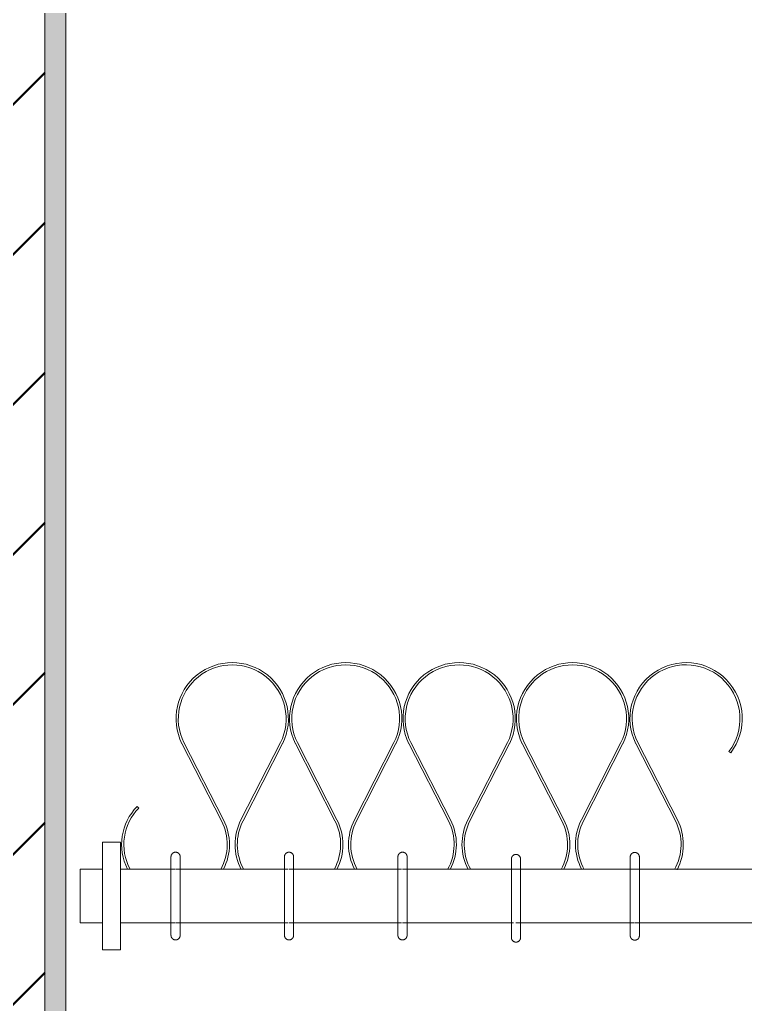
# Model space of a CAD drawing. Header units: millimetres. Extents: x -76261 to 649593, y -304265 to 60256.
# Drawn here: x 17057 to 17570, y -7668 to -6971 of the extents above; entities that cross this region are included whole.
import ezdxf

# ---------------------------------------------------------------- set-up
doc = ezdxf.new("R2010")
doc.units = ezdxf.units.MM
doc.header["$LTSCALE"] = 2000
doc.header["$MEASUREMENT"] = 0
doc.layers.get('0').update_dxf_attribs({"linetype": 'CONTINUOUS'})
for name, color, linetype, lineweight in [('A-WALL', 8, 'CONTINUOUS', 15), ('A-WALL-PATT', 8, 'CONTINUOUS', 50), ('Q-SPCQ', 8, 'CONTINUOUS', 15)]:
    doc.layers.add(name, color=color, linetype=linetype, lineweight=lineweight)

# ---------------------------------------------------------------- blocks, each defined once
blk = doc.blocks.new('Shower_Curtain_and_Rod_12632 - Shower Rod and Curtain Family-10895091-1st  FLOOR PLAN')
at = {"layer": 'Q-SPCQ'}
for p, q in [((71.95, 107.76), (99.93, 53.17)), ((101.34, 53.89), (73.37, 108.47)), ((141.62, 108.47), (113.69, 53.89)), ((115.11, 53.17), (143.04, 107.76)), ((152.12, 107.76), (180.09, 53.17)), ((181.51, 53.89), (153.53, 108.47)), ((221.79, 108.47), (193.86, 53.89)), ((195.28, 53.17), (223.2, 107.76)), ((232.29, 107.76), (260.26, 53.17)), ((261.68, 53.89), (233.7, 108.47)), ((301.96, 108.47), (274.03, 53.89)), ((275.45, 53.17), (303.37, 107.76)), ((312.45, 107.76), (340.43, 53.17)), ((341.84, 53.89), (313.87, 108.47)), ((382.12, 108.47), (354.2, 53.89)), ((355.61, 53.17), (383.54, 107.76)), ((392.62, 107.76), (420.6, 53.17)), ((422.01, 53.89), (394.04, 108.47)), ((458.44, 102.27), (459.7, 101.31)), ((41.53, 62.25), (40.41, 63.37)), ((28.57, 38.1), (15.87, 38.1)), ((15.87, -38.1), (15.87, 38.1)), ((28.57, 38.1), (28.57, -38.1)), ((64.23, 27.06), (64.23, 18.27)), ((70.71, 22.02), (70.71, 27.06)), ((144.4, 27.06), (144.4, 18.1)), ((150.87, 22.02), (150.87, 27.06)), ((224.57, 27.06), (224.57, 18.4)), ((231.04, 22.02), (231.04, 27.06)), ((304.74, 25.48), (304.74, 18.4)), ((311.21, 20.67), (311.21, 25.48)), ((388.7, 26.88), (388.7, 18.4)), ((395.18, 21.86), (395.18, 26.88)), ((15.87, 19.05), (0, 19.05)), ((0, -19.05), (0, 19.05)), ((66.85, 19.05), (28.57, 19.05)), ((147.02, 19.05), (67.47, 19.05)), ((227.19, 19.05), (147.64, 19.05)), ((896.42, 19.05), (227.81, 19.05)), ((0, -19.05), (15.87, -19.05)), ((28.57, -19.05), (66.85, -19.05)), ((67.47, -19.05), (147.02, -19.05)), ((70.71, -20.69), (70.71, -18.4)), ((147.64, -19.05), (227.19, -19.05)), ((150.87, -20.69), (150.87, -18.4)), ((227.81, -19.05), (306.31, -19.05)), ((231.04, -20.69), (231.04, -18.4)), ((307.98, -19.05), (391.58, -19.05)), ((311.21, -21.44), (311.21, -18.83)), ((391.94, -19.05), (896.42, -19.05)), ((395.18, -20.87), (395.18, -18.4)), ((64.23, -22.02), (64.23, -27.06)), ((70.71, -27.06), (70.71, -22.02)), ((144.4, -22.02), (144.4, -27.06)), ((150.87, -27.06), (150.87, -22.02)), ((224.57, -22.02), (224.57, -27.06)), ((231.04, -27.06), (231.04, -22.02)), ((304.74, -23.37), (304.74, -28.65)), ((311.21, -28.65), (311.21, -23.37)), ((388.7, -22.17), (388.7, -27.25)), ((395.18, -27.25), (395.18, -22.17)), ((15.87, -38.1), (28.57, -38.1))]:
    blk.add_line(p, q, dxfattribs=at)
at = {"layer": 'Q-SPCQ', "flags": 128}
for points in [[(64.23, 27.78), (64.23, 27.91), (64.24, 28.04), (64.26, 28.17), (64.27, 28.3), (64.3, 28.43), (64.32, 28.55), (64.36, 28.68), (64.4, 28.8), (64.44, 28.92), (64.49, 29.04), (64.54, 29.16), (64.6, 29.28), (64.66, 29.39), (64.73, 29.5), (64.8, 29.61), (64.87, 29.72), (64.95, 29.82), (65.04, 29.92), (65.12, 30.01), (65.21, 30.11), (65.31, 30.19), (65.41, 30.28), (65.51, 30.36), (65.61, 30.44), (65.72, 30.51), (65.83, 30.58), (65.94, 30.64), (66.06, 30.7), (66.18, 30.75), (66.3, 30.8), (66.42, 30.85), (66.54, 30.89), (66.67, 30.92), (66.79, 30.95), (66.92, 30.97), (67.05, 30.99), (67.18, 31.01), (67.3, 31.02), (67.43, 31.02), (67.47, 31.02)], [(67.47, 31.02), (67.6, 31.02), (67.73, 31.01), (67.86, 31), (67.98, 30.98), (68.11, 30.96), (68.24, 30.93), (68.36, 30.9), (68.49, 30.86), (68.61, 30.81), (68.73, 30.77), (68.85, 30.71), (68.96, 30.66), (69.08, 30.59), (69.19, 30.53), (69.3, 30.46), (69.4, 30.38), (69.5, 30.3), (69.6, 30.22), (69.7, 30.13), (69.79, 30.04), (69.88, 29.94), (69.96, 29.85), (70.04, 29.75), (70.12, 29.64), (70.19, 29.53), (70.26, 29.42), (70.32, 29.31), (70.38, 29.19), (70.44, 29.08), (70.49, 28.96), (70.53, 28.84), (70.57, 28.71), (70.6, 28.59), (70.63, 28.46), (70.66, 28.33), (70.68, 28.21), (70.69, 28.08), (70.7, 27.95), (70.71, 27.82), (70.71, 27.78)], [(144.4, 27.78), (144.4, 27.91), (144.41, 28.04), (144.42, 28.17), (144.44, 28.3), (144.47, 28.43), (144.49, 28.55), (144.53, 28.68), (144.57, 28.8), (144.61, 28.92), (144.66, 29.04), (144.71, 29.16), (144.77, 29.28), (144.83, 29.39), (144.9, 29.5), (144.97, 29.61), (145.04, 29.72), (145.12, 29.82), (145.2, 29.92), (145.29, 30.01), (145.38, 30.11), (145.48, 30.19), (145.58, 30.28), (145.68, 30.36), (145.78, 30.44), (145.89, 30.51), (146, 30.58), (146.11, 30.64), (146.23, 30.7), (146.34, 30.75), (146.46, 30.8), (146.59, 30.85), (146.71, 30.89), (146.83, 30.92), (146.96, 30.95), (147.09, 30.97), (147.22, 30.99), (147.34, 31.01), (147.47, 31.02), (147.6, 31.02), (147.64, 31.02)], [(147.64, 31.02), (147.77, 31.02), (147.9, 31.01), (148.02, 31), (148.15, 30.98), (148.28, 30.96), (148.41, 30.93), (148.53, 30.9), (148.66, 30.86), (148.78, 30.81), (148.9, 30.77), (149.02, 30.71), (149.13, 30.66), (149.25, 30.59), (149.36, 30.53), (149.47, 30.46), (149.57, 30.38), (149.67, 30.3), (149.77, 30.22), (149.87, 30.13), (149.96, 30.04), (150.05, 29.94), (150.13, 29.85), (150.21, 29.75), (150.29, 29.64), (150.36, 29.53), (150.43, 29.42), (150.49, 29.31), (150.55, 29.19), (150.6, 29.08), (150.65, 28.96), (150.7, 28.84), (150.74, 28.71), (150.77, 28.59), (150.8, 28.46), (150.83, 28.33), (150.85, 28.21), (150.86, 28.08), (150.87, 27.95), (150.87, 27.82), (150.87, 27.78)], [(224.57, 27.78), (224.57, 27.91), (224.58, 28.04), (224.59, 28.17), (224.61, 28.3), (224.63, 28.43), (224.66, 28.55), (224.7, 28.68), (224.73, 28.8), (224.78, 28.92), (224.83, 29.04), (224.88, 29.16), (224.94, 29.28), (225, 29.39), (225.06, 29.5), (225.13, 29.61), (225.21, 29.72), (225.29, 29.82), (225.37, 29.92), (225.46, 30.01), (225.55, 30.11), (225.65, 30.19), (225.74, 30.28), (225.85, 30.36), (225.95, 30.44), (226.06, 30.51), (226.17, 30.58), (226.28, 30.64), (226.4, 30.7), (226.51, 30.75), (226.63, 30.8), (226.75, 30.85), (226.88, 30.89), (227, 30.92), (227.13, 30.95), (227.26, 30.97), (227.38, 30.99), (227.51, 31.01), (227.64, 31.02), (227.77, 31.02), (227.81, 31.02)], [(227.81, 31.02), (227.94, 31.02), (228.06, 31.01), (228.19, 31), (228.32, 30.98), (228.45, 30.96), (228.58, 30.93), (228.7, 30.9), (228.82, 30.86), (228.95, 30.81), (229.07, 30.77), (229.18, 30.71), (229.3, 30.66), (229.41, 30.59), (229.53, 30.53), (229.63, 30.46), (229.74, 30.38), (229.84, 30.3), (229.94, 30.22), (230.04, 30.13), (230.13, 30.04), (230.22, 29.94), (230.3, 29.85), (230.38, 29.75), (230.46, 29.64), (230.53, 29.53), (230.6, 29.42), (230.66, 29.31), (230.72, 29.19), (230.77, 29.08), (230.82, 28.96), (230.87, 28.84), (230.91, 28.71), (230.94, 28.59), (230.97, 28.46), (231, 28.33), (231.02, 28.21), (231.03, 28.08), (231.04, 27.95), (231.04, 27.82), (231.04, 27.78)], [(304.74, 26.2), (304.74, 26.33), (304.75, 26.46), (304.76, 26.58), (304.78, 26.71), (304.8, 26.84), (304.83, 26.97), (304.86, 27.09), (304.9, 27.22), (304.95, 27.34), (304.99, 27.46), (305.05, 27.58), (305.1, 27.69), (305.17, 27.81), (305.23, 27.92), (305.3, 28.02), (305.38, 28.13), (305.46, 28.23), (305.54, 28.33), (305.63, 28.43), (305.72, 28.52), (305.81, 28.61), (305.91, 28.69), (306.01, 28.77), (306.12, 28.85), (306.23, 28.92), (306.34, 28.99), (306.45, 29.05), (306.57, 29.11), (306.68, 29.16), (306.8, 29.21), (306.92, 29.26), (307.05, 29.3), (307.17, 29.33), (307.3, 29.36), (307.43, 29.39), (307.55, 29.41), (307.68, 29.42), (307.81, 29.43), (307.94, 29.43), (307.98, 29.43)], [(307.98, 29.43), (308.1, 29.43), (308.23, 29.42), (308.36, 29.41), (308.49, 29.39), (308.62, 29.37), (308.74, 29.34), (308.87, 29.31), (308.99, 29.27), (309.12, 29.23), (309.24, 29.18), (309.35, 29.13), (309.47, 29.07), (309.58, 29.01), (309.69, 28.94), (309.8, 28.87), (309.91, 28.79), (310.01, 28.71), (310.11, 28.63), (310.21, 28.54), (310.3, 28.45), (310.39, 28.36), (310.47, 28.26), (310.55, 28.16), (310.63, 28.05), (310.7, 27.95), (310.77, 27.84), (310.83, 27.72), (310.89, 27.61), (310.94, 27.49), (310.99, 27.37), (311.04, 27.25), (311.08, 27.12), (311.11, 27), (311.14, 26.87), (311.16, 26.75), (311.18, 26.62), (311.2, 26.49), (311.21, 26.36), (311.21, 26.23), (311.21, 26.2)], [(388.7, 27.6), (388.71, 27.73), (388.71, 27.86), (388.73, 27.99), (388.75, 28.12), (388.77, 28.25), (388.8, 28.37), (388.83, 28.5), (388.87, 28.62), (388.91, 28.74), (388.96, 28.86), (389.01, 28.98), (389.07, 29.1), (389.13, 29.21), (389.2, 29.32), (389.27, 29.43), (389.34, 29.54), (389.42, 29.64), (389.51, 29.74), (389.6, 29.83), (389.69, 29.92), (389.78, 30.01), (389.88, 30.1), (389.98, 30.18), (390.08, 30.25), (390.19, 30.33), (390.3, 30.39), (390.42, 30.46), (390.53, 30.52), (390.65, 30.57), (390.77, 30.62), (390.89, 30.66), (391.01, 30.7), (391.14, 30.74), (391.26, 30.77), (391.39, 30.79), (391.52, 30.81), (391.65, 30.83), (391.78, 30.83), (391.91, 30.84), (391.94, 30.84)], [(391.94, 30.84), (392.07, 30.84), (392.2, 30.83), (392.33, 30.82), (392.46, 30.8), (392.58, 30.77), (392.71, 30.75), (392.84, 30.71), (392.96, 30.67), (393.08, 30.63), (393.2, 30.58), (393.32, 30.53), (393.44, 30.47), (393.55, 30.41), (393.66, 30.34), (393.77, 30.27), (393.87, 30.2), (393.98, 30.12), (394.08, 30.04), (394.17, 29.95), (394.26, 29.86), (394.35, 29.76), (394.44, 29.66), (394.52, 29.56), (394.59, 29.46), (394.66, 29.35), (394.73, 29.24), (394.8, 29.13), (394.85, 29.01), (394.91, 28.89), (394.96, 28.78), (395, 28.65), (395.04, 28.53), (395.08, 28.41), (395.11, 28.28), (395.13, 28.15), (395.15, 28.02), (395.16, 27.9), (395.17, 27.77), (395.18, 27.64), (395.18, 27.6)], [(64.23, 27.06), (64.23, 27.29), (64.23, 27.48), (64.23, 27.62), (64.23, 27.72), (64.23, 27.77), (64.23, 27.78)], [(64.23, 27.78), (64.23, 27.76), (64.23, 27.7), (64.23, 27.58), (64.23, 27.43), (64.23, 27.23), (64.23, 26.99), (64.23, 26.7), (64.23, 26.37), (64.23, 26), (64.23, 25.59), (64.23, 25.14), (64.23, 24.64), (64.23, 24.11), (64.23, 23.54), (64.23, 22.93), (64.23, 22.29), (64.23, 21.6), (64.23, 20.89), (64.23, 20.14), (64.23, 19.36), (64.23, 18.55), (64.23, 17.7), (64.23, 16.83), (64.23, 15.93), (64.23, 15.01), (64.23, 14.07), (64.23, 13.1), (64.23, 12.11), (64.23, 11.1), (64.23, 10.07), (64.23, 9.02), (64.23, 7.97), (64.23, 6.9), (64.23, 5.81), (64.23, 4.72), (64.23, 3.62), (64.23, 2.52), (64.23, 1.41), (64.23, 0.3), (64.23, -0.81), (64.23, -1.92), (64.23, -3.03), (64.23, -4.13), (64.23, -5.23), (64.23, -6.31), (64.23, -7.39), (64.23, -8.45), (64.23, -9.51), (64.23, -10.54), (64.23, -11.56), (64.23, -12.56), (64.23, -13.54), (64.23, -14.5), (64.23, -15.44), (64.23, -16.35), (64.23, -17.24), (64.23, -18.09), (64.23, -18.92), (64.23, -19.72), (64.23, -20.49), (64.23, -21.22), (64.23, -21.92), (64.23, -22.59), (64.23, -23.22), (64.23, -23.81), (64.23, -24.36), (64.23, -24.88), (64.23, -25.35), (64.23, -25.79), (64.23, -26.18), (64.23, -26.53), (64.23, -26.84), (64.23, -27.11), (64.23, -27.33), (64.23, -27.51), (64.23, -27.64), (64.23, -27.73), (64.23, -27.78), (64.23, -27.78)], [(70.71, -27.78), (70.71, -27.76), (70.71, -27.7), (70.71, -27.58), (70.71, -27.43), (70.71, -27.23), (70.71, -26.99), (70.71, -26.7), (70.71, -26.37), (70.71, -26), (70.71, -25.59), (70.71, -25.14), (70.71, -24.64), (70.71, -24.11), (70.71, -23.54), (70.71, -22.93), (70.71, -22.29), (70.71, -21.6), (70.71, -20.89), (70.71, -20.14), (70.71, -19.36), (70.71, -18.55), (70.71, -17.7), (70.71, -16.83), (70.71, -15.93), (70.71, -15.01), (70.71, -14.07), (70.71, -13.1), (70.71, -12.11), (70.71, -11.1), (70.71, -10.07), (70.71, -9.02), (70.71, -7.97), (70.71, -6.9), (70.71, -5.81), (70.71, -4.72), (70.71, -3.62), (70.71, -2.52), (70.71, -1.41), (70.71, -0.3), (70.71, 0.81), (70.71, 1.92), (70.71, 3.03), (70.71, 4.13), (70.71, 5.23), (70.71, 6.31), (70.71, 7.39), (70.71, 8.45), (70.71, 9.51), (70.71, 10.54), (70.71, 11.56), (70.71, 12.56), (70.71, 13.54), (70.71, 14.5), (70.71, 15.44), (70.71, 16.35), (70.71, 17.24), (70.71, 18.09), (70.71, 18.92), (70.71, 19.72), (70.71, 20.49), (70.71, 21.22), (70.71, 21.92), (70.71, 22.59), (70.71, 23.22), (70.71, 23.81), (70.71, 24.36), (70.71, 24.88), (70.71, 25.35), (70.71, 25.79), (70.71, 26.18), (70.71, 26.53), (70.71, 26.84), (70.71, 27.11), (70.71, 27.33), (70.71, 27.51), (70.71, 27.64), (70.71, 27.73), (70.71, 27.78), (70.71, 27.78)], [(70.71, 27.78), (70.71, 27.76), (70.71, 27.7), (70.71, 27.58), (70.71, 27.43), (70.71, 27.23), (70.71, 27.06)], [(144.4, 27.06), (144.4, 27.29), (144.4, 27.48), (144.4, 27.62), (144.4, 27.72), (144.4, 27.77), (144.4, 27.78)], [(144.4, 27.78), (144.4, 27.76), (144.4, 27.7), (144.4, 27.58), (144.4, 27.43), (144.4, 27.23), (144.4, 26.99), (144.4, 26.7), (144.4, 26.37), (144.4, 26), (144.4, 25.59), (144.4, 25.14), (144.4, 24.64), (144.4, 24.11), (144.4, 23.54), (144.4, 22.93), (144.4, 22.29), (144.4, 21.6), (144.4, 20.89), (144.4, 20.14), (144.4, 19.36), (144.4, 18.55), (144.4, 17.7), (144.4, 16.83), (144.4, 15.93), (144.4, 15.01), (144.4, 14.07), (144.4, 13.1), (144.4, 12.11), (144.4, 11.1), (144.4, 10.07), (144.4, 9.02), (144.4, 7.97), (144.4, 6.9), (144.4, 5.81), (144.4, 4.72), (144.4, 3.62), (144.4, 2.52), (144.4, 1.41), (144.4, 0.3), (144.4, -0.81), (144.4, -1.92), (144.4, -3.03), (144.4, -4.13), (144.4, -5.23), (144.4, -6.31), (144.4, -7.39), (144.4, -8.45), (144.4, -9.51), (144.4, -10.54), (144.4, -11.56), (144.4, -12.56), (144.4, -13.54), (144.4, -14.5), (144.4, -15.44), (144.4, -16.35), (144.4, -17.24), (144.4, -18.09), (144.4, -18.92), (144.4, -19.72), (144.4, -20.49), (144.4, -21.22), (144.4, -21.92), (144.4, -22.59), (144.4, -23.22), (144.4, -23.81), (144.4, -24.36), (144.4, -24.88), (144.4, -25.35), (144.4, -25.79), (144.4, -26.18), (144.4, -26.53), (144.4, -26.84), (144.4, -27.11), (144.4, -27.33), (144.4, -27.51), (144.4, -27.64), (144.4, -27.73), (144.4, -27.78), (144.4, -27.78)], [(150.87, -27.78), (150.87, -27.76), (150.87, -27.7), (150.87, -27.58), (150.87, -27.43), (150.87, -27.23), (150.87, -26.99), (150.87, -26.7), (150.87, -26.37), (150.87, -26), (150.87, -25.59), (150.87, -25.14), (150.87, -24.64), (150.87, -24.11), (150.87, -23.54), (150.87, -22.93), (150.87, -22.29), (150.87, -21.6), (150.87, -20.89), (150.87, -20.14), (150.87, -19.36), (150.87, -18.55), (150.87, -17.7), (150.87, -16.83), (150.87, -15.93), (150.87, -15.01), (150.87, -14.07), (150.87, -13.1), (150.87, -12.11), (150.87, -11.1), (150.87, -10.07), (150.87, -9.02), (150.87, -7.97), (150.87, -6.9), (150.87, -5.81), (150.87, -4.72), (150.87, -3.62), (150.87, -2.52), (150.87, -1.41), (150.87, -0.3), (150.87, 0.81), (150.87, 1.92), (150.87, 3.03), (150.87, 4.13), (150.87, 5.23), (150.87, 6.31), (150.87, 7.39), (150.87, 8.45), (150.87, 9.51), (150.87, 10.54), (150.87, 11.56), (150.87, 12.56), (150.87, 13.54), (150.87, 14.5), (150.87, 15.44), (150.87, 16.35), (150.87, 17.24), (150.87, 18.09), (150.87, 18.92), (150.87, 19.72), (150.87, 20.49), (150.87, 21.22), (150.87, 21.92), (150.87, 22.59), (150.87, 23.22), (150.87, 23.81), (150.87, 24.36), (150.87, 24.88), (150.87, 25.35), (150.87, 25.79), (150.87, 26.18), (150.87, 26.53), (150.87, 26.84), (150.87, 27.11), (150.87, 27.33), (150.87, 27.51), (150.87, 27.64), (150.87, 27.73), (150.87, 27.78), (150.87, 27.78)], [(150.87, 27.78), (150.87, 27.76), (150.87, 27.7), (150.87, 27.58), (150.87, 27.43), (150.87, 27.23), (150.87, 27.06)], [(224.57, 27.06), (224.57, 27.29), (224.57, 27.48), (224.57, 27.62), (224.57, 27.72), (224.57, 27.77), (224.57, 27.78)], [(224.57, 27.78), (224.57, 27.76), (224.57, 27.7), (224.57, 27.58), (224.57, 27.43), (224.57, 27.23), (224.57, 26.99), (224.57, 26.7), (224.57, 26.37), (224.57, 26), (224.57, 25.59), (224.57, 25.14), (224.57, 24.64), (224.57, 24.11), (224.57, 23.54), (224.57, 22.93), (224.57, 22.29), (224.57, 21.6), (224.57, 20.89), (224.57, 20.14), (224.57, 19.36), (224.57, 18.55), (224.57, 17.7), (224.57, 16.83), (224.57, 15.93), (224.57, 15.01), (224.57, 14.07), (224.57, 13.1), (224.57, 12.11), (224.57, 11.1), (224.57, 10.07), (224.57, 9.02), (224.57, 7.97), (224.57, 6.9), (224.57, 5.81), (224.57, 4.72), (224.57, 3.62), (224.57, 2.52), (224.57, 1.41), (224.57, 0.3), (224.57, -0.81), (224.57, -1.92), (224.57, -3.03), (224.57, -4.13), (224.57, -5.23), (224.57, -6.31), (224.57, -7.39), (224.57, -8.45), (224.57, -9.51), (224.57, -10.54), (224.57, -11.56), (224.57, -12.56), (224.57, -13.54), (224.57, -14.5), (224.57, -15.44), (224.57, -16.35), (224.57, -17.24), (224.57, -18.09), (224.57, -18.92), (224.57, -19.72), (224.57, -20.49), (224.57, -21.22), (224.57, -21.92), (224.57, -22.59), (224.57, -23.22), (224.57, -23.81), (224.57, -24.36), (224.57, -24.88), (224.57, -25.35), (224.57, -25.79), (224.57, -26.18), (224.57, -26.53), (224.57, -26.84), (224.57, -27.11), (224.57, -27.33), (224.57, -27.51), (224.57, -27.64), (224.57, -27.73), (224.57, -27.78), (224.57, -27.78)], [(231.04, -27.78), (231.04, -27.76), (231.04, -27.7), (231.04, -27.58), (231.04, -27.43), (231.04, -27.23), (231.04, -26.99), (231.04, -26.7), (231.04, -26.37), (231.04, -26), (231.04, -25.59), (231.04, -25.14), (231.04, -24.64), (231.04, -24.11), (231.04, -23.54), (231.04, -22.93), (231.04, -22.29), (231.04, -21.6), (231.04, -20.89), (231.04, -20.14), (231.04, -19.36), (231.04, -18.55), (231.04, -17.7), (231.04, -16.83), (231.04, -15.93), (231.04, -15.01), (231.04, -14.07), (231.04, -13.1), (231.04, -12.11), (231.04, -11.1), (231.04, -10.07), (231.04, -9.02), (231.04, -7.97), (231.04, -6.9), (231.04, -5.81), (231.04, -4.72), (231.04, -3.62), (231.04, -2.52), (231.04, -1.41), (231.04, -0.3), (231.04, 0.81), (231.04, 1.92), (231.04, 3.03), (231.04, 4.13), (231.04, 5.23), (231.04, 6.31), (231.04, 7.39), (231.04, 8.45), (231.04, 9.51), (231.04, 10.54), (231.04, 11.56), (231.04, 12.56), (231.04, 13.54), (231.04, 14.5), (231.04, 15.44), (231.04, 16.35), (231.04, 17.24), (231.04, 18.09), (231.04, 18.92), (231.04, 19.72), (231.04, 20.49), (231.04, 21.22), (231.04, 21.92), (231.04, 22.59), (231.04, 23.22), (231.04, 23.81), (231.04, 24.36), (231.04, 24.88), (231.04, 25.35), (231.04, 25.79), (231.04, 26.18), (231.04, 26.53), (231.04, 26.84), (231.04, 27.11), (231.04, 27.33), (231.04, 27.51), (231.04, 27.64), (231.04, 27.73), (231.04, 27.78), (231.04, 27.78)], [(231.04, 27.78), (231.04, 27.76), (231.04, 27.7), (231.04, 27.58), (231.04, 27.43), (231.04, 27.23), (231.04, 27.06)], [(304.74, 25.48), (304.74, 25.71), (304.74, 25.89), (304.74, 26.03), (304.74, 26.13), (304.74, 26.19), (304.74, 26.2)], [(304.74, 26.2), (304.74, 26.17), (304.74, 26.11), (304.74, 26), (304.74, 25.84), (304.74, 25.64), (304.74, 25.4), (304.74, 25.11), (304.74, 24.79), (304.74, 24.42), (304.74, 24), (304.74, 23.55), (304.74, 23.06), (304.74, 22.52), (304.74, 21.95), (304.74, 21.34), (304.74, 20.7), (304.74, 20.02), (304.74, 19.3), (304.74, 18.55), (304.74, 17.77), (304.74, 16.96), (304.74, 16.12), (304.74, 15.24), (304.74, 14.35), (304.74, 13.42), (304.74, 12.48), (304.74, 11.51), (304.74, 10.52), (304.74, 9.51), (304.74, 8.48), (304.74, 7.44), (304.74, 6.38), (304.74, 5.31), (304.74, 4.23), (304.74, 3.13), (304.74, 2.04), (304.74, 0.93), (304.74, -0.18), (304.74, -1.29), (304.74, -2.4), (304.74, -3.51), (304.74, -4.62), (304.74, -5.72), (304.74, -6.81), (304.74, -7.9), (304.74, -8.98), (304.74, -10.04), (304.74, -11.09), (304.74, -12.13), (304.74, -13.15), (304.74, -14.15), (304.74, -15.13), (304.74, -16.09), (304.74, -17.03), (304.74, -17.94), (304.74, -18.82), (304.74, -19.68), (304.74, -20.51), (304.74, -21.31), (304.74, -22.08), (304.74, -22.81), (304.74, -23.51), (304.74, -24.17), (304.74, -24.8), (304.74, -25.4), (304.74, -25.95), (304.74, -26.46), (304.74, -26.94), (304.74, -27.37), (304.74, -27.77), (304.74, -28.12), (304.74, -28.43), (304.74, -28.69), (304.74, -28.92), (304.74, -29.09), (304.74, -29.23), (304.74, -29.32), (304.74, -29.37), (304.74, -29.37)], [(311.21, -29.37), (311.21, -29.35), (311.21, -29.28), (311.21, -29.17), (311.21, -29.02), (311.21, -28.82), (311.21, -28.58), (311.21, -28.29), (311.21, -27.96), (311.21, -27.59), (311.21, -27.18), (311.21, -26.73), (311.21, -26.23), (311.21, -25.7), (311.21, -25.13), (311.21, -24.52), (311.21, -23.87), (311.21, -23.19), (311.21, -22.48), (311.21, -21.73), (311.21, -20.95), (311.21, -20.13), (311.21, -19.29), (311.21, -18.42), (311.21, -17.52), (311.21, -16.6), (311.21, -15.65), (311.21, -14.68), (311.21, -13.69), (311.21, -12.68), (311.21, -11.66), (311.21, -10.61), (311.21, -9.55), (311.21, -8.48), (311.21, -7.4), (311.21, -6.31), (311.21, -5.21), (311.21, -4.11), (311.21, -3), (311.21, -1.89), (311.21, -0.78), (311.21, 0.33), (311.21, 1.44), (311.21, 2.54), (311.21, 3.64), (311.21, 4.73), (311.21, 5.8), (311.21, 6.87), (311.21, 7.92), (311.21, 8.96), (311.21, 9.97), (311.21, 10.98), (311.21, 11.96), (311.21, 12.92), (311.21, 13.85), (311.21, 14.76), (311.21, 15.65), (311.21, 16.51), (311.21, 17.34), (311.21, 18.13), (311.21, 18.9), (311.21, 19.63), (311.21, 20.33), (311.21, 21), (311.21, 21.63), (311.21, 22.22), (311.21, 22.77), (311.21, 23.29), (311.21, 23.76), (311.21, 24.2), (311.21, 24.59), (311.21, 24.94), (311.21, 25.25), (311.21, 25.52), (311.21, 25.74), (311.21, 25.92), (311.21, 26.05), (311.21, 26.14), (311.21, 26.19), (311.21, 26.2)], [(311.21, 26.2), (311.21, 26.17), (311.21, 26.11), (311.21, 26), (311.21, 25.84), (311.21, 25.64), (311.21, 25.48)], [(388.7, 26.88), (388.7, 27.11), (388.7, 27.3), (388.7, 27.44), (388.7, 27.54), (388.7, 27.59), (388.7, 27.6)], [(388.7, 27.6), (388.7, 27.58), (388.7, 27.51), (388.7, 27.4), (388.7, 27.25), (388.7, 27.05), (388.7, 26.81), (388.7, 26.52), (388.7, 26.19), (388.7, 25.82), (388.7, 25.41), (388.7, 24.96), (388.7, 24.46), (388.7, 23.93), (388.7, 23.36), (388.7, 22.75), (388.7, 22.1), (388.7, 21.42), (388.7, 20.71), (388.7, 19.96), (388.7, 19.18), (388.7, 18.36), (388.7, 17.52), (388.7, 16.65), (388.7, 15.75), (388.7, 14.83), (388.7, 13.88), (388.7, 12.91), (388.7, 11.92), (388.7, 10.91), (388.7, 9.89), (388.7, 8.84), (388.7, 7.78), (388.7, 6.71), (388.7, 5.63), (388.7, 4.54), (388.7, 3.44), (388.7, 2.34), (388.7, 1.23), (388.7, 0.12), (388.7, -0.99), (388.7, -2.1), (388.7, -3.21), (388.7, -4.31), (388.7, -5.41), (388.7, -6.49), (388.7, -7.57), (388.7, -8.64), (388.7, -9.69), (388.7, -10.72), (388.7, -11.74), (388.7, -12.75), (388.7, -13.73), (388.7, -14.69), (388.7, -15.62), (388.7, -16.53), (388.7, -17.42), (388.7, -18.28), (388.7, -19.1), (388.7, -19.9), (388.7, -20.67), (388.7, -21.4), (388.7, -22.1), (388.7, -22.77), (388.7, -23.4), (388.7, -23.99), (388.7, -24.54), (388.7, -25.06), (388.7, -25.53), (388.7, -25.97), (388.7, -26.36), (388.7, -26.71), (388.7, -27.02), (388.7, -27.29), (388.7, -27.51), (388.7, -27.69), (388.7, -27.82), (388.7, -27.91), (388.7, -27.96), (388.7, -27.97)], [(395.18, -27.97), (395.18, -27.94), (395.18, -27.88), (395.18, -27.77), (395.18, -27.61), (395.18, -27.41), (395.18, -27.17), (395.18, -26.88), (395.18, -26.56), (395.18, -26.19), (395.18, -25.77), (395.18, -25.32), (395.18, -24.83), (395.18, -24.29), (395.18, -23.72), (395.18, -23.11), (395.18, -22.47), (395.18, -21.79), (395.18, -21.07), (395.18, -20.32), (395.18, -19.54), (395.18, -18.73), (395.18, -17.88), (395.18, -17.01), (395.18, -16.12), (395.18, -15.19), (395.18, -14.25), (395.18, -13.28), (395.18, -12.29), (395.18, -11.28), (395.18, -10.25), (395.18, -9.21), (395.18, -8.15), (395.18, -7.08), (395.18, -6), (395.18, -4.9), (395.18, -3.81), (395.18, -2.7), (395.18, -1.59), (395.18, -0.48), (395.18, 0.63), (395.18, 1.74), (395.18, 2.85), (395.18, 3.95), (395.18, 5.04), (395.18, 6.13), (395.18, 7.21), (395.18, 8.27), (395.18, 9.32), (395.18, 10.36), (395.18, 11.38), (395.18, 12.38), (395.18, 13.36), (395.18, 14.32), (395.18, 15.26), (395.18, 16.17), (395.18, 17.05), (395.18, 17.91), (395.18, 18.74), (395.18, 19.54), (395.18, 20.31), (395.18, 21.04), (395.18, 21.74), (395.18, 22.41), (395.18, 23.03), (395.18, 23.63), (395.18, 24.18), (395.18, 24.69), (395.18, 25.17), (395.18, 25.6), (395.18, 26), (395.18, 26.35), (395.18, 26.66), (395.18, 26.92), (395.18, 27.15), (395.18, 27.32), (395.18, 27.46), (395.18, 27.55), (395.18, 27.6), (395.18, 27.6)], [(395.18, 27.6), (395.18, 27.58), (395.18, 27.51), (395.18, 27.4), (395.18, 27.25), (395.18, 27.05), (395.18, 26.88)], [(64.23, -27.78), (64.23, -27.76), (64.23, -27.7), (64.23, -27.58), (64.23, -27.43), (64.23, -27.23), (64.23, -27.06)], [(67.47, -31.02), (67.34, -31.02), (67.21, -31.01), (67.08, -31), (66.95, -30.98), (66.83, -30.96), (66.7, -30.93), (66.57, -30.9), (66.45, -30.86), (66.33, -30.81), (66.21, -30.77), (66.09, -30.71), (65.97, -30.66), (65.86, -30.59), (65.75, -30.53), (65.64, -30.46), (65.54, -30.38), (65.43, -30.3), (65.33, -30.22), (65.24, -30.13), (65.15, -30.04), (65.06, -29.94), (64.97, -29.85), (64.89, -29.75), (64.82, -29.64), (64.75, -29.53), (64.68, -29.42), (64.61, -29.31), (64.56, -29.19), (64.5, -29.08), (64.45, -28.96), (64.41, -28.84), (64.37, -28.71), (64.33, -28.59), (64.3, -28.46), (64.28, -28.33), (64.26, -28.21), (64.25, -28.08), (64.24, -27.95), (64.23, -27.82), (64.23, -27.78)], [(70.71, -27.78), (70.7, -27.91), (70.7, -28.04), (70.68, -28.17), (70.66, -28.3), (70.64, -28.43), (70.61, -28.55), (70.58, -28.68), (70.54, -28.8), (70.5, -28.92), (70.45, -29.04), (70.4, -29.16), (70.34, -29.28), (70.28, -29.39), (70.21, -29.5), (70.14, -29.61), (70.06, -29.72), (69.99, -29.82), (69.9, -29.92), (69.81, -30.01), (69.72, -30.11), (69.63, -30.19), (69.53, -30.28), (69.43, -30.36), (69.33, -30.44), (69.22, -30.51), (69.11, -30.58), (68.99, -30.64), (68.88, -30.7), (68.76, -30.75), (68.64, -30.8), (68.52, -30.85), (68.4, -30.89), (68.27, -30.92), (68.15, -30.95), (68.02, -30.97), (67.89, -30.99), (67.76, -31.01), (67.63, -31.02), (67.5, -31.02), (67.47, -31.02)], [(70.71, -27.06), (70.71, -27.29), (70.71, -27.48), (70.71, -27.62), (70.71, -27.72), (70.71, -27.77), (70.71, -27.78)], [(144.4, -27.78), (144.4, -27.76), (144.4, -27.7), (144.4, -27.58), (144.4, -27.43), (144.4, -27.23), (144.4, -27.06)], [(147.64, -31.02), (147.51, -31.02), (147.38, -31.01), (147.25, -31), (147.12, -30.98), (146.99, -30.96), (146.87, -30.93), (146.74, -30.9), (146.62, -30.86), (146.5, -30.81), (146.38, -30.77), (146.26, -30.71), (146.14, -30.66), (146.03, -30.59), (145.92, -30.53), (145.81, -30.46), (145.7, -30.38), (145.6, -30.3), (145.5, -30.22), (145.41, -30.13), (145.32, -30.04), (145.23, -29.94), (145.14, -29.85), (145.06, -29.75), (144.99, -29.64), (144.91, -29.53), (144.85, -29.42), (144.78, -29.31), (144.72, -29.19), (144.67, -29.08), (144.62, -28.96), (144.58, -28.84), (144.54, -28.71), (144.5, -28.59), (144.47, -28.46), (144.45, -28.33), (144.43, -28.21), (144.41, -28.08), (144.4, -27.95), (144.4, -27.82), (144.4, -27.78)], [(150.87, -27.78), (150.87, -27.91), (150.86, -28.04), (150.85, -28.17), (150.83, -28.3), (150.81, -28.43), (150.78, -28.55), (150.75, -28.68), (150.71, -28.8), (150.67, -28.92), (150.62, -29.04), (150.57, -29.16), (150.51, -29.28), (150.45, -29.39), (150.38, -29.5), (150.31, -29.61), (150.23, -29.72), (150.15, -29.82), (150.07, -29.92), (149.98, -30.01), (149.89, -30.11), (149.8, -30.19), (149.7, -30.28), (149.6, -30.36), (149.49, -30.44), (149.39, -30.51), (149.28, -30.58), (149.16, -30.64), (149.05, -30.7), (148.93, -30.75), (148.81, -30.8), (148.69, -30.85), (148.57, -30.89), (148.44, -30.92), (148.31, -30.95), (148.19, -30.97), (148.06, -30.99), (147.93, -31.01), (147.8, -31.02), (147.67, -31.02), (147.64, -31.02)], [(150.87, -27.06), (150.87, -27.29), (150.87, -27.48), (150.87, -27.62), (150.87, -27.72), (150.87, -27.77), (150.87, -27.78)], [(224.57, -27.78), (224.57, -27.76), (224.57, -27.7), (224.57, -27.58), (224.57, -27.43), (224.57, -27.23), (224.57, -27.06)], [(227.81, -31.02), (227.68, -31.02), (227.55, -31.01), (227.42, -31), (227.29, -30.98), (227.16, -30.96), (227.04, -30.93), (226.91, -30.9), (226.79, -30.86), (226.67, -30.81), (226.55, -30.77), (226.43, -30.71), (226.31, -30.66), (226.2, -30.59), (226.09, -30.53), (225.98, -30.46), (225.87, -30.38), (225.77, -30.3), (225.67, -30.22), (225.58, -30.13), (225.48, -30.04), (225.4, -29.94), (225.31, -29.85), (225.23, -29.75), (225.15, -29.64), (225.08, -29.53), (225.01, -29.42), (224.95, -29.31), (224.89, -29.19), (224.84, -29.08), (224.79, -28.96), (224.75, -28.84), (224.71, -28.71), (224.67, -28.59), (224.64, -28.46), (224.62, -28.33), (224.6, -28.21), (224.58, -28.08), (224.57, -27.95), (224.57, -27.82), (224.57, -27.78)], [(231.04, -27.78), (231.04, -27.91), (231.03, -28.04), (231.02, -28.17), (231, -28.3), (230.98, -28.43), (230.95, -28.55), (230.92, -28.68), (230.88, -28.8), (230.84, -28.92), (230.79, -29.04), (230.73, -29.16), (230.68, -29.28), (230.62, -29.39), (230.55, -29.5), (230.48, -29.61), (230.4, -29.72), (230.32, -29.82), (230.24, -29.92), (230.15, -30.01), (230.06, -30.11), (229.97, -30.19), (229.87, -30.28), (229.77, -30.36), (229.66, -30.44), (229.56, -30.51), (229.44, -30.58), (229.33, -30.64), (229.22, -30.7), (229.1, -30.75), (228.98, -30.8), (228.86, -30.85), (228.73, -30.89), (228.61, -30.92), (228.48, -30.95), (228.36, -30.97), (228.23, -30.99), (228.1, -31.01), (227.97, -31.02), (227.84, -31.02), (227.81, -31.02)], [(231.04, -27.06), (231.04, -27.29), (231.04, -27.48), (231.04, -27.62), (231.04, -27.72), (231.04, -27.77), (231.04, -27.78)], [(388.7, -27.97), (388.7, -27.94), (388.7, -27.88), (388.7, -27.77), (388.7, -27.61), (388.7, -27.41), (388.7, -27.25)], [(395.18, -27.25), (395.18, -27.48), (395.18, -27.66), (395.18, -27.8), (395.18, -27.9), (395.18, -27.96), (395.18, -27.97)], [(304.74, -29.37), (304.74, -29.35), (304.74, -29.28), (304.74, -29.17), (304.74, -29.02), (304.74, -28.82), (304.74, -28.65)], [(307.98, -32.61), (307.85, -32.61), (307.72, -32.6), (307.59, -32.59), (307.46, -32.57), (307.33, -32.54), (307.21, -32.52), (307.08, -32.48), (306.96, -32.44), (306.84, -32.4), (306.71, -32.35), (306.6, -32.3), (306.48, -32.24), (306.37, -32.18), (306.26, -32.11), (306.15, -32.04), (306.04, -31.97), (305.94, -31.89), (305.84, -31.81), (305.75, -31.72), (305.65, -31.63), (305.57, -31.53), (305.48, -31.43), (305.4, -31.33), (305.32, -31.23), (305.25, -31.12), (305.18, -31.01), (305.12, -30.9), (305.06, -30.78), (305.01, -30.66), (304.96, -30.54), (304.91, -30.42), (304.87, -30.3), (304.84, -30.18), (304.81, -30.05), (304.79, -29.92), (304.77, -29.79), (304.75, -29.67), (304.74, -29.54), (304.74, -29.41), (304.74, -29.37)], [(311.21, -29.37), (311.21, -29.5), (311.2, -29.63), (311.19, -29.76), (311.17, -29.89), (311.15, -30.01), (311.12, -30.14), (311.09, -30.27), (311.05, -30.39), (311, -30.51), (310.96, -30.63), (310.9, -30.75), (310.85, -30.87), (310.78, -30.98), (310.72, -31.09), (310.65, -31.2), (310.57, -31.3), (310.49, -31.41), (310.41, -31.51), (310.32, -31.6), (310.23, -31.69), (310.14, -31.78), (310.04, -31.87), (309.94, -31.95), (309.83, -32.02), (309.72, -32.1), (309.61, -32.16), (309.5, -32.23), (309.39, -32.29), (309.27, -32.34), (309.15, -32.39), (309.03, -32.43), (308.9, -32.47), (308.78, -32.51), (308.65, -32.54), (308.53, -32.56), (308.4, -32.58), (308.27, -32.6), (308.14, -32.6), (308.01, -32.61), (307.98, -32.61)], [(311.21, -28.65), (311.21, -28.88), (311.21, -29.07), (311.21, -29.21), (311.21, -29.31), (311.21, -29.36), (311.21, -29.37)], [(391.94, -31.2), (391.81, -31.2), (391.68, -31.19), (391.55, -31.18), (391.43, -31.16), (391.3, -31.14), (391.17, -31.11), (391.05, -31.08), (390.92, -31.04), (390.8, -31), (390.68, -30.95), (390.56, -30.89), (390.45, -30.84), (390.33, -30.78), (390.22, -30.71), (390.11, -30.64), (390.01, -30.56), (389.91, -30.48), (389.81, -30.4), (389.71, -30.31), (389.62, -30.22), (389.53, -30.13), (389.45, -30.03), (389.37, -29.93), (389.29, -29.82), (389.22, -29.72), (389.15, -29.6), (389.09, -29.49), (389.03, -29.38), (388.97, -29.26), (388.92, -29.14), (388.88, -29.02), (388.84, -28.89), (388.81, -28.77), (388.78, -28.64), (388.75, -28.52), (388.73, -28.39), (388.72, -28.26), (388.71, -28.13), (388.7, -28), (388.7, -27.97)], [(395.18, -27.97), (395.18, -28.1), (395.17, -28.23), (395.15, -28.35), (395.14, -28.48), (395.11, -28.61), (395.09, -28.74), (395.05, -28.86), (395.01, -28.98), (394.97, -29.11), (394.92, -29.23), (394.87, -29.35), (394.81, -29.46), (394.75, -29.57), (394.68, -29.69), (394.61, -29.79), (394.54, -29.9), (394.46, -30), (394.37, -30.1), (394.29, -30.2), (394.2, -30.29), (394.1, -30.38), (394, -30.46), (393.9, -30.54), (393.8, -30.62), (393.69, -30.69), (393.58, -30.76), (393.47, -30.82), (393.35, -30.88), (393.23, -30.93), (393.11, -30.98), (392.99, -31.03), (392.87, -31.07), (392.74, -31.1), (392.62, -31.13), (392.49, -31.16), (392.36, -31.18), (392.23, -31.19), (392.11, -31.2), (391.98, -31.2), (391.94, -31.2)]]:
    blk.add_lwpolyline(points, dxfattribs=at)
at = {"layer": 'Q-SPCQ'}
for centre, radius, start, end in [((107.49, 125.41), 39.69, 333.58524, 206.4156), ((107.49, 125.41), 38.1, 333.59924, 206.40076), ((187.66, 125.41), 39.69, 333.58524, 206.4156), ((187.66, 125.41), 38.1, 333.59924, 206.40076), ((267.83, 125.41), 39.69, 333.58524, 206.4156), ((267.83, 125.41), 38.1, 333.59924, 206.40076), ((348, 125.41), 39.69, 333.58524, 206.4156), ((348, 125.41), 38.1, 333.59924, 206.40076), ((428.17, 125.41), 39.69, 322.60417, 206.4156), ((428.17, 125.41), 38.1, 322.60417, 206.40076), ((67.43, 36.51), 38.1, 135.17257, 207.415), ((67.43, 36.51), 36.51, 135.18007, 208.6527), ((67.43, 36.51), 36.51, 331.13778, 27.13532), ((67.43, 36.51), 38.1, 332.40137, 27.13532), ((147.6, 36.51), 38.1, 152.86468, 207.58917), ((147.6, 36.51), 36.51, 152.86379, 208.85129), ((147.6, 36.51), 36.51, 331.0717, 27.13532), ((147.6, 36.51), 38.1, 332.33306, 27.13532), ((227.77, 36.51), 38.1, 152.86468, 207.68214), ((227.77, 36.51), 36.51, 152.86379, 208.9483), ((227.77, 36.51), 36.51, 330.97475, 27.13532), ((227.77, 36.51), 38.1, 332.24015, 27.13532), ((307.94, 36.51), 38.1, 152.86468, 207.77511), ((307.94, 36.51), 36.51, 152.86379, 209.04531), ((307.94, 36.51), 36.51, 330.87779, 27.13532), ((307.94, 36.51), 38.1, 332.14724, 27.13532), ((388.11, 36.51), 38.1, 152.86468, 207.86808), ((388.11, 36.51), 36.51, 152.86379, 209.14233), ((388.11, 36.51), 36.51, 330.78084, 27.13532), ((388.11, 36.51), 38.1, 332.05433, 27.13532)]:
    blk.add_arc(centre, radius, start, end, dxfattribs=at)
blk = doc.blocks.new('Xrexf_Office')
at = {"layer": 'A-WALL-PATT'}
h = blk.add_hatch(dxfattribs=at)
h.set_pattern_fill('FP_20', color=256, style=0, pattern_type=2)
h.set_pattern_definition([(45, (87192.53, 42001.635), (-53.03301, 53.03301), [])])
h.paths.add_polyline_path([(17075, -9045), (17075, -2315.4), (16965, -2315.4), (16965, -9045)], flags=0)
h = blk.add_hatch(dxfattribs=at)
h.set_pattern_fill('FP_23', color=256, angle=37.5, style=0, pattern_type=2)
h.set_pattern_definition([(307.5, (16950, -5695.2), (146.824, 4.7995), [5.029, -110.795, 5.029, -124.511, -123.825]), (307.5, (16950, -5695.2), (146.824, 4.7995), [-245.364, 5.029, -118.796]), (277.5, (16950, -5695.2), (215.047, -134.857), [5.029, -57.455, 5.029, -99.365, -40.005]), (277.5, (16950, -5695.2), (215.047, -134.857), [-166.878, 5.029, -34.976]), (237.5, (16950, -5601.47), (0.4316, -237.298), [5.029, -33.071, 5.029, -132.131, -179.07]), (237.5, (16950, -5601.47), (0.4316, -237.298), [-175.26, 5.029, -174.041]), (227.5, (16950, -5601.47), (66.879, -229.067), [5.029, -14.021, 5.029, -84.887, -102.87]), (227.5, (16950, -5601.47), (66.879, -229.067), [-108.966, 5.029, -97.841])])
h.paths.add_polyline_path([(17075, -8935), (17090, -8935), (17090, -6385), (17075, -6385), (17075, -8600.06)], flags=0)
h.paths.add_polyline_path([(17090, -6165), (17090, -2330.4), (17075, -2330.4), (17075, -6165)], flags=0)
at = {"layer": 'A-WALL'}
for p, q in [((17075, -6385), (17075, -8935)), ((17090, -8920), (17090, -6400))]:
    blk.add_line(p, q, dxfattribs=at)
at = {"layer": 'Q-SPCQ'}
blk.add_blockref('Shower_Curtain_and_Rod_12632 - Shower Rod and Curtain Family-10895091-1st  FLOOR PLAN', (17100, -7590.95), dxfattribs=at)

msp = doc.modelspace()

# ---------------------------------------------------------------- block references
at = {"linetype": 'ByBlock'}
msp.add_blockref('Xrexf_Office', (0, 0), dxfattribs=at)

doc.saveas('drawing.dxf')
